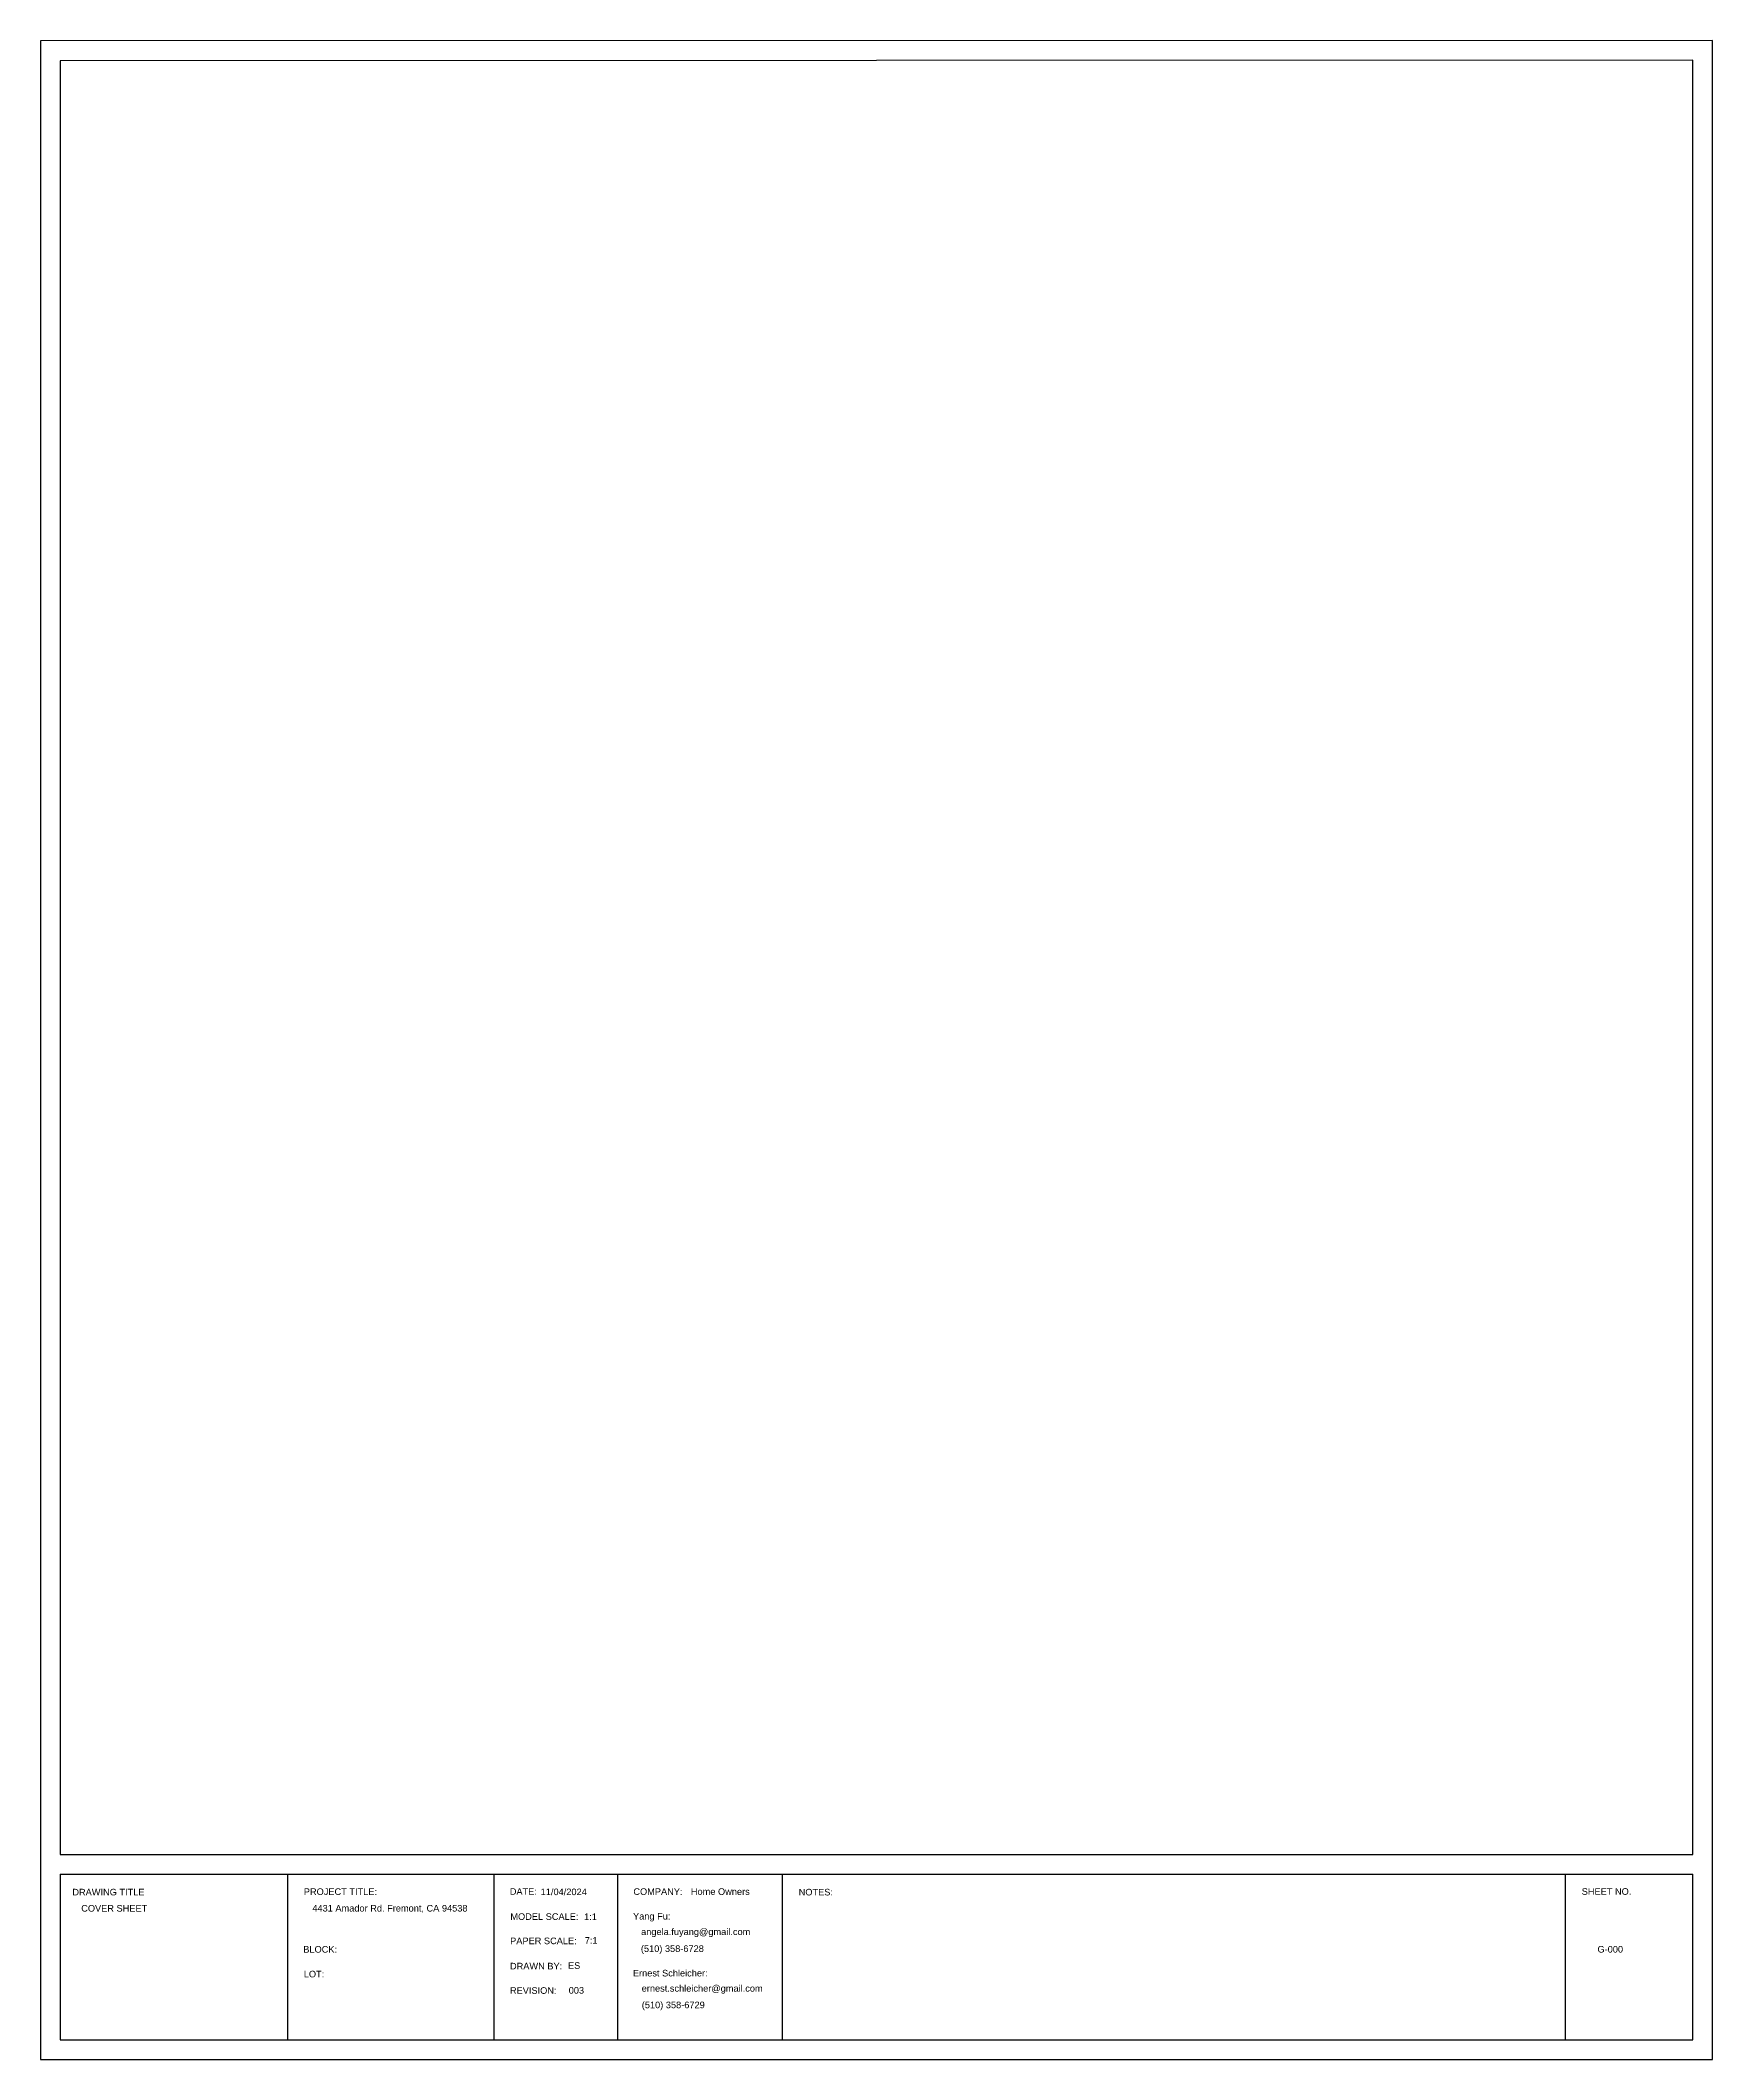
# Model space of a CAD drawing. Header units: inches. Extents: x 0 to 507, y 0 to 613.
import ezdxf

# ---------------------------------------------------------------- set-up
doc = ezdxf.new("R2010")
doc.units = ezdxf.units.IN
doc.header["$MEASUREMENT"] = 0
doc.layers.add('00-page-edge', color=7, linetype='Continuous', lineweight=9)
doc.styles.get("Standard").update_dxf_attribs({"font": 'Arial.ttf', "height": 2})

msp = doc.modelspace()

# ---------------------------------------------------------------- linework, layer by layer
for p, q in [((6, 62.27), (501.14, 62.27)), ((6, 56.27), (501.14, 56.27)), ((74.98, 56.27), (74.98, 6)), ((175.04, 56.27), (175.04, 6)), ((224.99, 56.27), (224.99, 6)), ((6, 50.27), (6, 50.27)), ((6, 50.27), (6, 50.27)), ((6, 48), (6, 48)), ((6, 48), (6, 48))]:
    msp.add_line(p, q)
at = {"layer": '00-page-edge', "lineweight": -3}
for p, q in [((501.14, 612.53), (501.14, 612.54)), ((507.14, 0), (507.14, 612.54)), ((507.14, 612.53), (0, 612.36)), ((0, 612.36), (0, 0)), ((501.14, 606.53), (6, 606.36)), ((501.14, 62.27), (501.14, 606.53)), ((6, 606.36), (6, 62.27)), ((6, 56.27), (6, 6)), ((137.55, 56.27), (137.55, 6)), ((462.52, 6), (462.52, 56.27)), ((501.14, 6), (501.14, 56.27)), ((0, 0), (507.14, 0)), ((6, 6), (501.14, 6))]:
    msp.add_line(p, q, dxfattribs=at)

# ---------------------------------------------------------------- texts
for s, p in [('DRAWING TITLE', (9.69, 49.81)), ('PROJECT TITLE:', (79.89, 49.95)), ('DATE:', (142.35, 50)), ('11/04/2024', (151.73, 49.89)), ('COMPANY:', (179.84, 49.96)), ('Home Owners', (197.27, 49.97)), ('NOTES:', (229.97, 49.8)), ('SHEET NO.', (467.44, 50)), ('COVER SHEET', (12.38, 44.9)), ('4431 Amador Rd. Fremont, CA 94538', (82.48, 44.92)), ('MODEL SCALE:', (142.53, 42.39)), ('1:1', (164.9, 42.34)), ('Yang Fu:', (179.73, 42.5)), ('PAPER SCALE:', (142.46, 35.02)), ('7:1', (165.09, 35.15)), ('angela.fuyang@gmail.com', (182.18, 37.78)), ('BLOCK:', (79.72, 32.45)), ('(510) 358-6728', (182.11, 32.67)), ('G-000', (472.22, 32.47)), ('LOT:', (79.87, 24.95)), ('DRAWN BY:', (142.41, 27.37)), ('ES', (160, 27.54)), ('Ernest Schleicher:', (179.69, 25.23)), ('REVISION:', (142.4, 19.96)), ('003', (160.22, 20.01)), ('ernest.schleicher@gmail.com', (182.36, 20.62)), ('(510) 358-6729', (182.38, 15.59))]:
    msp.add_text(s, height=2).set_placement(p)

doc.saveas('drawing.dxf')
